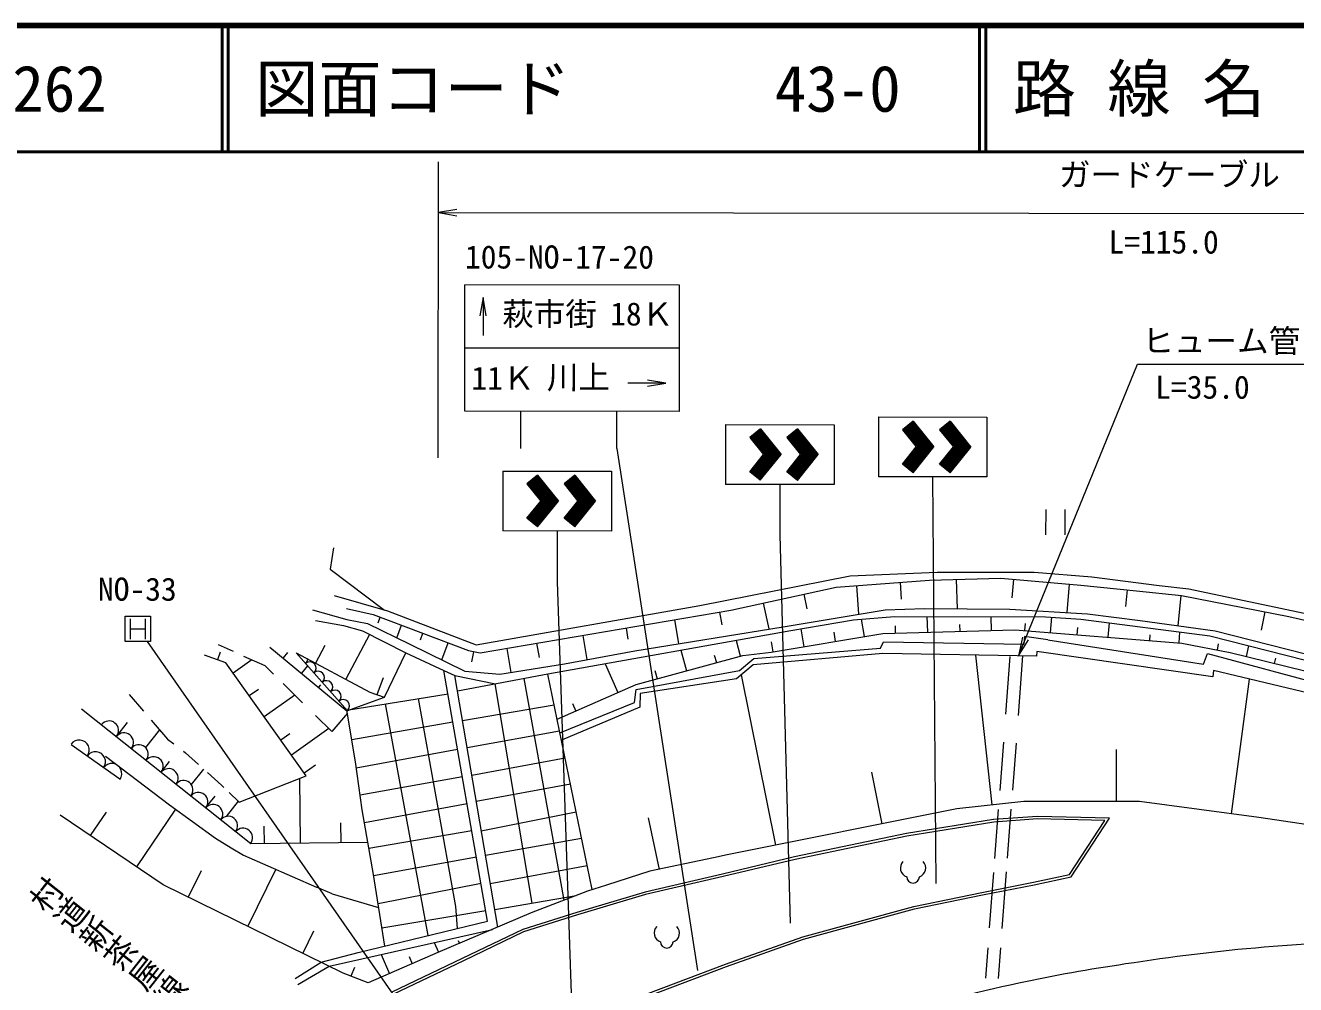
# Model space of a CAD drawing. Units: millimetres, scale not verified. Extents: x 40000 to 680000, y 20000 to 380000.
# Drawn here: x 102180 to 202772, y 304068 to 380000 of the extents above; entities that cross this region are included whole.
import ezdxf
from ezdxf.enums import TextEntityAlignment as Align

# ---------------------------------------------------------------- set-up
doc = ezdxf.new("R2010")
doc.units = ezdxf.units.MM
doc.header["$LTSCALE"] = 1000
for name, color, linetype, lineweight in [('M-BGD', 2, 'Continuous', 13), ('M-BGD-EXST', 7, 'Continuous', 13), ('M-TTL', 7, 'Continuous', 13), ('M-TTL-LINE', 7, 'Continuous', 13), ('M-TTL-TXT', 7, 'Continuous', 13)]:
    doc.layers.add(name, color=color, linetype=linetype, lineweight=lineweight)
doc.styles.add('@ＭＳ ゴシック', font='')
doc.styles.add('ＭＳ ゴシック', font='')
doc.styles.get('@ＭＳ ゴシック').set_extended_font_data('@MS Gothic')
doc.styles.get('ＭＳ ゴシック').set_extended_font_data('MS Gothic')

# ---------------------------------------------------------------- blocks, each defined once
blk = doc.blocks.new('open_arrow')
at = {"color": 0, "linetype": 'Continuous', "lineweight": -2}
blk.add_lwpolyline([(7.5, 1.25), (0, 0), (7.5, -1.25)], dxfattribs=at)

msp = doc.modelspace()

# ---------------------------------------------------------------- linework, layer by layer
at = {"layer": 'M-BGD'}
msp.add_open_spline([(170194, 301541), (173732, 302488), (177270, 303436), (180848, 304204), (183645, 304804), (186467, 305294), (189297, 305726), (192942, 306282), (196601, 306742), (200273, 307047), (204188, 307372), (208117, 307522), (212047, 307569), (215685, 307612), (219324, 307568), (222955, 307360), (225554, 307211), (228148, 306978), (230736, 306688), (233585, 306368), (236427, 305978), (239249, 305483), (241317, 305120), (243376, 304700), (245434, 304280)], degree=3, knots=[0, 0, 0, 0, 1, 1, 1, 2, 2, 2, 3, 3, 3, 4, 4, 4, 5, 5, 5, 6, 6, 6, 7, 7, 7, 8, 8, 8, 8], dxfattribs=at)
at = {"layer": 'M-BGD-EXST'}
for p, q in [((134879, 345763), (134899, 369199)), ((136988, 354456), (136992, 359456)), ((153992, 359441), (136992, 359456)), ((153988, 354441), (153992, 359441)), ((138425, 358455), (138422, 355455)), ((136984, 349456), (136988, 354456)), ((153988, 354441), (136988, 354456)), ((153984, 349441), (153988, 354441)), ((152900, 351678), (149900, 351676)), ((153984, 349441), (136984, 349456)), ((141419, 346516), (141422, 349452)), ((149008, 346509), (149011, 349446)), ((149008, 346509), (155418, 305190)), ((110084, 331229), (110085, 333229)), ((110085, 333229), (112085, 333227)), ((110475, 333019), (110474, 331419)), ((111675, 333018), (111674, 331418)), ((112085, 333227), (112084, 331227)), ((110474, 332219), (111674, 332218)), ((112084, 331227), (110084, 331229)), ((111827, 331227), (135370, 297450))]:
    msp.add_line(p, q, dxfattribs=at)
at = {"layer": 'M-TTL', "color": 2, "lineweight": 140}
msp.add_line((680000, 380000), (40000, 380000), dxfattribs=at)
at = {"layer": 'M-TTL'}
for p, q in [((183004, 339668), (183006, 341668)), ((184506, 341666), (184504, 339666)), ((126569, 338641), (126321, 336953)), ((126321, 336953), (130608, 333717)), ((155593, 334070), (167502, 336436)), ((166383, 335542), (173791, 336095)), ((167502, 336436), (174378, 336709)), ((173791, 336095), (179437, 336230)), ((174378, 336709), (182065, 336730)), ((175984, 333814), (175928, 336146)), ((179437, 336230), (185753, 335693)), ((180324, 334677), (180449, 336144)), ((182065, 336730), (186648, 336335)), ((186648, 336335), (191958, 335660)), ((158053, 333705), (166383, 335542)), ((164101, 333802), (163841, 334981)), ((168185, 333384), (168015, 335664)), ((171572, 334583), (171472, 335922)), ((184681, 333519), (184872, 335768)), ((185753, 335693), (190169, 335242)), ((189330, 334008), (189464, 335314)), ((190169, 335242), (193746, 334875)), ((191958, 335660), (194306, 335406)), ((194306, 335406), (204953, 333161)), ((126637, 334878), (130856, 333645)), ((137870, 330955), (155593, 334070)), ((161091, 332222), (160638, 334275)), ((193463, 332477), (193709, 334879)), ((193746, 334875), (202242, 333219)), ((124909, 333729), (127646, 332970)), ((127614, 333843), (129710, 333366)), ((127646, 332970), (129267, 332644)), ((129710, 333366), (137282, 330508)), ((130108, 332704), (130277, 333152)), ((130856, 333645), (137870, 330955)), ((138184, 330318), (158053, 333705)), ((157351, 332539), (157178, 333556)), ((162192, 332399), (170262, 333725)), ((167752, 332952), (171000, 333211)), ((168364, 333000), (168596, 331619)), ((170262, 333725), (173396, 333831)), ((171000, 333211), (182971, 333174)), ((173396, 333831), (180132, 333789)), ((173578, 333203), (173612, 331966)), ((178636, 333187), (178665, 332102)), ((180132, 333789), (186292, 333423)), ((182971, 333174), (185773, 332988)), ((183430, 333144), (183334, 331931)), ((185773, 332988), (195988, 331670)), ((186292, 333423), (190470, 332879)), ((200065, 332116), (200352, 333587)), ((202242, 333219), (211296, 331059)), ((125153, 332879), (127365, 332491)), ((127365, 332491), (128875, 332068)), ((128875, 332068), (132299, 330334)), ((129267, 332644), (132615, 331020)), ((131598, 331514), (131975, 332512)), ((143544, 328660), (162801, 332092)), ((149927, 331412), (149777, 332294)), ((150446, 330500), (162192, 332399)), ((153928, 331063), (153607, 332947)), ((162801, 332092), (167752, 332952)), ((163590, 332229), (163827, 330817)), ((166198, 331962), (166320, 331236)), ((170096, 331871), (180537, 332153)), ((171048, 332463), (171064, 331897)), ((176166, 332578), (176181, 332035)), ((180537, 332153), (193764, 331101)), ((181361, 332664), (181315, 332091)), ((185492, 332349), (185446, 331763)), ((188002, 332701), (187912, 331567)), ((190470, 332879), (196413, 332081)), ((193591, 331979), (193523, 331121)), ((196413, 332081), (217482, 326696)), ((118653, 330426), (117483, 330952)), ((129443, 331780), (127560, 328236)), ((132615, 331020), (136972, 328891)), ((133461, 331372), (133652, 331878)), ((135147, 329783), (135653, 331123)), ((142881, 329960), (142689, 331086)), ((146670, 329797), (146344, 331709)), ((158456, 331317), (158796, 330081)), ((161229, 331192), (161362, 330402)), ((161235, 330381), (170096, 331871)), ((169887, 330706), (170137, 331205)), ((170137, 331205), (181243, 331029)), ((181291, 331627), (181243, 331029)), ((183157, 331360), (181291, 331627)), ((183157, 331360), (195468, 329436)), ((191239, 331754), (191204, 331305)), ((193764, 331101), (197590, 330349)), ((195988, 331670), (217723, 326124)), ((196644, 331035), (196550, 330554)), ((118050, 329542), (116371, 330140)), ((117615, 330372), (117402, 329773)), ((121166, 329296), (119490, 330049)), ((121547, 330786), (127648, 325738)), ((122931, 330350), (122583, 329929)), ((127689, 325752), (123633, 330323)), ((123633, 330323), (129456, 327229)), ((125901, 330916), (125156, 329514)), ((130620, 326822), (132303, 330343)), ((132299, 330334), (135327, 328930)), ((137282, 330508), (138184, 330318)), ((137536, 329614), (137706, 330419)), ((140650, 328782), (140326, 330683)), ((144862, 329461), (150446, 330500)), ((150542, 327811), (158988, 330133)), ((154092, 330540), (154540, 328910)), ((156735, 330155), (156899, 329559)), ((158988, 330133), (161235, 330381)), ((170095, 330290), (159819, 329384)), ((159861, 329883), (169887, 330706)), ((182241, 330072), (170095, 330290)), ((177422, 330158), (178704, 318290)), ((180149, 330028), (179803, 325481)), ((181156, 330091), (180797, 325366)), ((182283, 330446), (182241, 330072)), ((196216, 328437), (182283, 330446)), ((195468, 329436), (195801, 330268)), ((195801, 330268), (205158, 327764)), ((197590, 330349), (206157, 328262)), ((199051, 330888), (198845, 330044)), ((124410, 320595), (118050, 329542)), ((120125, 329764), (118642, 328710)), ((121833, 328641), (121166, 329296)), ((124530, 329312), (124042, 328721)), ((139746, 328637), (144862, 329461)), ((148092, 329471), (149098, 327178)), ((152034, 328939), (152217, 328272)), ((159819, 329384), (158487, 328262)), ((158737, 328927), (159861, 329883)), ((201179, 329913), (201078, 329499)), ((130520, 328362), (130022, 327019)), ((138788, 309094), (135327, 328930)), ((135327, 328930), (136191, 328546)), ((139585, 308613), (136191, 328546)), ((136191, 328546), (139399, 327884)), ((136399, 327322), (143544, 328660)), ((136972, 328891), (139746, 328637)), ((141643, 328304), (144832, 310744)), ((147071, 311585), (143546, 328651)), ((150542, 327437), (158737, 328927)), ((158487, 328262), (150874, 327104)), ((158870, 328585), (161577, 315106)), ((196258, 328936), (196216, 328437)), ((206031, 326598), (196258, 328936)), ((199103, 328256), (197670, 317584)), ((110407, 327029), (111536, 325716)), ((120629, 327441), (119908, 326929)), ((123520, 326986), (121093, 325262)), ((124134, 326384), (122588, 327900)), ((125561, 327809), (125391, 327605)), ((127639, 325795), (135649, 327082)), ((129456, 327229), (130588, 326810)), ((139344, 327874), (142282, 310519)), ((144286, 325067), (150542, 327811)), ((150416, 326397), (150542, 327437)), ((150874, 327104), (150832, 326022)), ((127648, 325738), (130620, 326822)), ((130669, 326282), (134062, 307948)), ((134759, 318635), (133299, 326704)), ((136799, 324973), (144047, 326223)), ((144506, 324004), (150416, 326397)), ((150832, 326022), (144627, 323415)), ((145515, 326327), (145780, 325723)), ((106613, 325894), (120043, 315234)), ((112143, 325011), (113439, 323504)), ((126445, 324116), (125166, 325371)), ((127679, 325549), (126445, 324116)), ((128313, 321703), (127639, 325795)), ((110240, 324823), (109360, 323714)), ((112800, 324247), (111684, 322841)), ((123114, 323916), (122407, 323413)), ((126221, 324336), (123251, 322225)), ((128022, 323465), (136034, 324875)), ((137161, 322848), (144473, 324161)), ((105803, 323081), (109662, 320368)), ((113439, 323504), (113930, 323126)), ((179634, 323262), (179343, 319442)), ((180631, 323185), (180348, 319466)), ((108533, 322154), (113597, 318302)), ((114689, 322541), (114847, 322419)), ((114847, 322419), (115894, 321479)), ((128382, 321217), (136413, 322707)), ((137537, 320641), (144917, 322009)), ((188561, 322673), (188558, 318559)), ((113575, 321723), (112915, 320892)), ((116285, 321128), (115313, 319904)), ((125159, 321426), (124269, 320793)), ((128851, 317909), (128313, 321703)), ((169192, 320896), (170015, 316800)), ((116590, 320854), (117717, 319842)), ((119097, 318514), (124410, 320595)), ((123895, 320394), (123952, 315278)), ((128685, 319077), (136792, 320535)), ((137887, 318586), (145342, 319954)), ((117177, 318996), (116453, 318084)), ((117717, 319842), (117905, 319661)), ((118319, 319263), (119097, 318514)), ((114073, 317956), (110991, 313385)), ((113597, 318302), (117225, 315670)), ((119030, 318579), (118074, 317375)), ((129741, 312787), (128851, 317909)), ((129025, 316908), (137161, 318415)), ((136269, 310262), (134759, 318635)), ((175953, 317993), (157760, 314339)), ((181248, 318565), (175953, 317993)), ((179228, 317924), (178932, 314045)), ((180232, 317943), (179937, 314064)), ((190422, 318557), (181248, 318565)), ((199857, 317291), (190422, 318557)), ((113094, 311967), (104921, 317478)), ((108569, 317729), (107313, 315866)), ((127133, 316878), (127151, 315313)), ((138286, 316245), (145796, 317754)), ((151495, 317265), (152362, 313191)), ((178847, 317137), (171957, 316026)), ((178870, 316938), (171994, 315829)), ((182335, 317383), (178847, 317137)), ((182339, 317183), (178870, 316938)), ((188030, 317245), (182335, 317383)), ((187666, 317054), (182339, 317183)), ((184875, 312783), (187666, 317054)), ((184998, 312604), (188030, 317245)), ((216420, 314812), (199857, 317291)), ((121073, 316617), (121088, 315246)), ((129382, 314855), (137536, 316269)), ((171957, 316026), (163091, 314174)), ((117225, 315670), (118483, 314902)), ((118483, 314902), (119446, 314313)), ((120043, 315234), (129298, 315337)), ((138615, 314312), (146228, 315665)), ((171994, 315829), (163135, 313978)), ((119446, 314313), (125222, 311787)), ((129754, 312704), (137899, 314189)), ((156672, 314108), (151625, 313034)), ((157760, 314339), (156672, 314108)), ((163091, 314174), (157389, 312815)), ((163135, 313978), (157435, 312621)), ((116088, 313061), (115076, 310996)), ((122011, 313192), (119800, 308681)), ((138998, 312064), (146674, 313506)), ((151625, 313034), (148207, 311946)), ((178848, 312938), (178515, 308558)), ((179855, 312996), (179514, 308512)), ((127347, 304982), (113094, 311967)), ((130638, 307118), (129741, 312787)), ((130105, 310486), (138262, 312105)), ((148207, 311946), (146696, 311466)), ((157389, 312815), (151250, 311395)), ((157435, 312621), (151301, 311201)), ((177936, 311364), (182025, 312166)), ((177976, 311168), (182066, 311970)), ((182025, 312166), (184875, 312783)), ((182066, 311970), (184998, 312604)), ((126461, 311246), (125222, 311787)), ((126461, 311246), (130153, 310183)), ((139346, 310021), (145787, 311114)), ((146696, 311466), (142239, 309740)), ((151250, 311395), (145852, 309787)), ((151301, 311201), (145911, 309596)), ((172546, 310254), (177936, 311364)), ((172593, 310059), (177976, 311168)), ((130409, 308563), (138641, 309937)), ((136412, 308518), (136269, 310262)), ((163749, 307846), (172546, 310254)), ((163808, 307655), (172593, 310059)), ((128543, 306610), (138788, 309094)), ((142239, 309740), (134845, 306601)), ((145852, 309787), (141562, 308423)), ((145911, 309596), (141636, 308237)), ((125005, 308293), (124150, 306549)), ((126238, 305526), (139179, 308441)), ((141562, 308423), (136778, 306129)), ((141636, 308237), (136864, 305949)), ((157632, 305697), (163749, 307846)), ((134563, 307401), (134894, 306622)), ((136456, 307551), (136552, 307326)), ((157700, 305509), (163808, 307655)), ((178395, 306982), (178212, 304573)), ((179398, 306988), (179213, 304551)), ((123535, 304545), (125607, 305835)), ((125607, 305835), (128543, 306610)), ((134845, 306601), (129338, 304194)), ((130360, 306454), (131025, 304932)), ((136778, 306129), (131196, 303469)), ((136864, 305949), (131287, 303290)), ((132560, 306289), (132812, 305713)), ((123756, 304076), (126238, 305526)), ((129338, 304194), (127347, 304982)), ((128232, 305428), (127960, 304740)), ((147167, 301742), (157632, 305697)), ((147243, 301556), (157700, 305509))]:
    msp.add_line(p, q, dxfattribs=at)
for centre, radius, start, end in [((124041, 329859), 498, 311.73572, 358.04907), ((124704, 329116), 498, 311.73572, 131.73572), ((125366, 328373), 498, 311.73572, 131.73572), ((126029, 327630), 498, 311.73572, 131.73572), ((126692, 326887), 498, 311.73572, 131.73572), ((127355, 326143), 498, 311.73572, 131.73572), ((108803, 324184), 755, 321.33218, 141.33218), ((109981, 323241), 755, 321.33218, 141.33218), ((106446, 322635), 793, 324.18919, 144.18919), ((111160, 322297), 755, 321.33218, 141.33218), ((107732, 321707), 793, 324.18919, 144.18919), ((112339, 321354), 755, 321.33218, 141.33218), ((109019, 320779), 793, 324.18919, 144.18919), ((113518, 320410), 755, 321.33218, 141.33218), ((114697, 319467), 755, 321.33218, 141.33218), ((115876, 318524), 755, 321.33218, 141.33218), ((117055, 317580), 755, 321.33218, 141.33218), ((118234, 316637), 755, 321.33218, 141.33218), ((119412, 315694), 755, 321.33218, 141.33218), ((172200, 313302), 727, 135.74576, 252.2269), ((172757, 313302), 727, 287.6731, 44.15424), ((172478, 312609), 500, 179.95007, 359.94992), ((152697, 308148), 727, 135.74576, 252.2269), ((153255, 308148), 727, 287.6731, 44.15424), ((152975, 307455), 500, 179.95007, 359.94992)]:
    msp.add_arc(centre, radius, start, end, dxfattribs=at)
at = {"layer": 'M-TTL-LINE', "lineweight": 50}
for p, q in [((117750, 380000), (117750, 370000)), ((118250, 380000), (118250, 370000)), ((177750, 380000), (177750, 370000)), ((178250, 380000), (178250, 370000)), ((40000, 370000), (680000, 370000))]:
    msp.add_line(p, q, dxfattribs=at)
at = {"layer": 'M-TTL-TXT'}
for p, q in [((134896, 365181), (247697, 365082)), ((180822, 330097), (190252, 353176)), ((190252, 353176), (213238, 353170)), ((157635, 348398), (157630, 343655)), ((157635, 348398), (166232, 348390)), ((160386, 348062), (159542, 347383)), ((160386, 348062), (162026, 346023)), ((163322, 348059), (162478, 347380)), ((163322, 348059), (164963, 346020)), ((166232, 348390), (166228, 343648)), ((169734, 349003), (169730, 344260)), ((169734, 349003), (178332, 348995)), ((172485, 348667), (171641, 347987)), ((171784, 348102), (173424, 346063)), ((171862, 348165), (173502, 346126)), ((171940, 348228), (173580, 346189)), ((172018, 348290), (173658, 346251)), ((172096, 348353), (173736, 346314)), ((172174, 348416), (173814, 346377)), ((172252, 348478), (173892, 346439)), ((172329, 348541), (173970, 346502)), ((172407, 348604), (174048, 346565)), ((172485, 348667), (174126, 346627)), ((175422, 348664), (174578, 347985)), ((174720, 348100), (176361, 346061)), ((174798, 348162), (176439, 346123)), ((174876, 348225), (176517, 346186)), ((174954, 348288), (176595, 346249)), ((175032, 348351), (176673, 346312)), ((175110, 348413), (176751, 346374)), ((175188, 348476), (176828, 346437)), ((175266, 348539), (176906, 346500)), ((175344, 348601), (176984, 346562)), ((175422, 348664), (177062, 346625)), ((178332, 348995), (178327, 344253)), ((159542, 347383), (160635, 346024)), ((159607, 347435), (161247, 345396)), ((159684, 347498), (161325, 345459)), ((159762, 347560), (161403, 345521)), ((159840, 347623), (161481, 345584)), ((159918, 347686), (161559, 345647)), ((159996, 347748), (161637, 345709)), ((160074, 347811), (161714, 345772)), ((160152, 347874), (161792, 345835)), ((160230, 347937), (161870, 345897)), ((160308, 347999), (161948, 345960)), ((162478, 347380), (163571, 346021)), ((162543, 347432), (164183, 345393)), ((162621, 347495), (164261, 345456)), ((162699, 347558), (164339, 345519)), ((162777, 347621), (164417, 345581)), ((162855, 347683), (164495, 345644)), ((162933, 347746), (164573, 345707)), ((163010, 347809), (164651, 345770)), ((163088, 347871), (164729, 345832)), ((163166, 347934), (164807, 345895)), ((163244, 347997), (164885, 345958)), ((171641, 347987), (172734, 346629)), ((171704, 345220), (173348, 347256)), ((171706, 348040), (173347, 346001)), ((171781, 345157), (173425, 347193)), ((171859, 345094), (173503, 347130)), ((171937, 345031), (173581, 347067)), ((174578, 347985), (175671, 346626)), ((174640, 345217), (176284, 347253)), ((174643, 348037), (176283, 345998)), ((174718, 345154), (176362, 347190)), ((174796, 345091), (176440, 347127)), ((174874, 345028), (176518, 347065)), ((159604, 344615), (161248, 346651)), ((159682, 344552), (161326, 346588)), ((159760, 344489), (161404, 346525)), ((159837, 344426), (161482, 346463)), ((159915, 344364), (161559, 346400)), ((159993, 344301), (161637, 346337)), ((160071, 344238), (161715, 346274)), ((160149, 344175), (161793, 346211)), ((160227, 344112), (161871, 346148)), ((160304, 344049), (161948, 346086)), ((162541, 344612), (164185, 346648)), ((162618, 344549), (164262, 346586)), ((162696, 344487), (164340, 346523)), ((162774, 344424), (164418, 346460)), ((162852, 344361), (164496, 346397)), ((162930, 344298), (164574, 346334)), ((163007, 344235), (164651, 346272)), ((163085, 344173), (164729, 346209)), ((163163, 344110), (164807, 346146)), ((163241, 344047), (164885, 346083)), ((171639, 345272), (172734, 346629)), ((172015, 344968), (173659, 347004)), ((172093, 344905), (173737, 346942)), ((172170, 344843), (173814, 346879)), ((172248, 344780), (173892, 346816)), ((172326, 344717), (173970, 346753)), ((172404, 344654), (174048, 346690)), ((172482, 344591), (174126, 346627)), ((174575, 345269), (175671, 346626)), ((174951, 344966), (176595, 347002)), ((175029, 344903), (176673, 346939)), ((175107, 344840), (176751, 346876)), ((175185, 344777), (176829, 346813)), ((175263, 344714), (176907, 346751)), ((175340, 344652), (176984, 346688)), ((175418, 344589), (177062, 346625)), ((159539, 344667), (160635, 346024)), ((160382, 343987), (162026, 346023)), ((162476, 344665), (163571, 346021)), ((163319, 343984), (164963, 346020)), ((172482, 344591), (171639, 345272)), ((175418, 344589), (174575, 345269)), ((139995, 344722), (139991, 339980)), ((139995, 344722), (148593, 344715)), ((142747, 344386), (141903, 343707)), ((142357, 344073), (143997, 342034)), ((142435, 344135), (144075, 342096)), ((142513, 344198), (144153, 342159)), ((142591, 344261), (144231, 342222)), ((142669, 344323), (144309, 342284)), ((142747, 344386), (144387, 342347)), ((145683, 344383), (144839, 343704)), ((145293, 344070), (146934, 342031)), ((145371, 344133), (147012, 342094)), ((145449, 344195), (147090, 342156)), ((145527, 344258), (147168, 342219)), ((145605, 344321), (147246, 342282)), ((145683, 344383), (147324, 342344)), ((148593, 344715), (148589, 339972)), ((160382, 343987), (159539, 344667)), ((163319, 343984), (162476, 344665)), ((178327, 344253), (169730, 344260)), ((174029, 344256), (174279, 312077)), ((141903, 343707), (142996, 342348)), ((141967, 343759), (143608, 341720)), ((142045, 343822), (143686, 341783)), ((142123, 343885), (143764, 341846)), ((142201, 343947), (143842, 341908)), ((142279, 344010), (143920, 341971)), ((144839, 343704), (145932, 342346)), ((144904, 343757), (146544, 341718)), ((144982, 343819), (146622, 341780)), ((145060, 343882), (146700, 341843)), ((145138, 343945), (146778, 341906)), ((145216, 344007), (146856, 341968)), ((166228, 343648), (157630, 343655)), ((161929, 343652), (161926, 339463)), ((141900, 340991), (142996, 342348)), ((141965, 340939), (143609, 342975)), ((142043, 340876), (143687, 342912)), ((142121, 340813), (143765, 342850)), ((142198, 340751), (143842, 342787)), ((142276, 340688), (143920, 342724)), ((142354, 340625), (143998, 342661)), ((142432, 340562), (144076, 342598)), ((142510, 340499), (144154, 342535)), ((142587, 340436), (144231, 342473)), ((142665, 340374), (144309, 342410)), ((142743, 340311), (144387, 342347)), ((144837, 340989), (145932, 342346)), ((144901, 340936), (146545, 342973)), ((144979, 340874), (146623, 342910)), ((145057, 340811), (146701, 342847)), ((145135, 340748), (146779, 342784)), ((145213, 340685), (146857, 342721)), ((145290, 340622), (146934, 342659)), ((145368, 340560), (147012, 342596)), ((145446, 340497), (147090, 342533)), ((145524, 340434), (147168, 342470)), ((145602, 340371), (147246, 342407)), ((145679, 340308), (147324, 342344)), ((142743, 340311), (141900, 340991)), ((145679, 340308), (144837, 340989)), ((148589, 339972), (139991, 339980)), ((144290, 339976), (144286, 335787)), ((161926, 339666), (162742, 308941)), ((144287, 335942), (145418, 302570))]:
    msp.add_line(p, q, dxfattribs=at)

# ---------------------------------------------------------------- block references
at = {"layer": 'M-BGD-EXST', "xscale": 193, "yscale": 193}
for p, rotation in [((138425, 358455), 269.9), ((152900, 351678), 180)]:
    msp.add_blockref('open_arrow', p, dxfattribs=dict(at, rotation=rotation))
at = {"layer": 'M-TTL-TXT'}
for p, xscale, yscale, rotation in [((134896, 365181), 193, 193, 359.9), ((180822, 330097), 197, 197, 67.8)]:
    msp.add_blockref('open_arrow', p, dxfattribs=dict(at, xscale=xscale, yscale=yscale, rotation=rotation))

# ---------------------------------------------------------------- texts
at = {"layer": 'M-BGD-EXST', "style": 'ＭＳ ゴシック'}
for s, p in [('105-NO-17-20', (136993, 360206)), ('萩市街', (139941, 355695)), ('18Ｋ', (148489, 355696)), ('川上', (143474, 350694)), ('11Ｋ', (137502, 350615)), ('NO-33', (107928, 333908))]:
    msp.add_text(s, height=1833, rotation=359.95, dxfattribs=at).set_placement(p, align=Align.BOTTOM_LEFT)
at = {"layer": 'M-TTL', "style": '@ＭＳ ゴシック'}
msp.add_text('村道新茶屋線', height=1833, rotation=321.722, dxfattribs=at).set_placement((107815, 306157), align=Align.BOTTOM_CENTER)
at = {"layer": 'M-TTL-TXT', "style": 'ＭＳ ゴシック'}
for s, p in [('路 線 名', (180380, 375000)), ('262', (101142, 375000)), ('図面コード', (120380, 375000)), ('43-0', (161521, 375000))]:
    msp.add_text(s, height=3666, dxfattribs=at).set_placement(p, align=Align.MIDDLE_LEFT)
for s, p in [('ガードケーブル', (184025, 366726)), (' L=115.0', (186712, 361395)), ('ヒューム管\u3000Φ1000', (190634, 353563)), (' L=35.0', (190410, 349903))]:
    msp.add_text(s, height=1833, rotation=359.95, dxfattribs=at).set_placement(p, align=Align.BOTTOM_LEFT)

doc.saveas('drawing.dxf')
